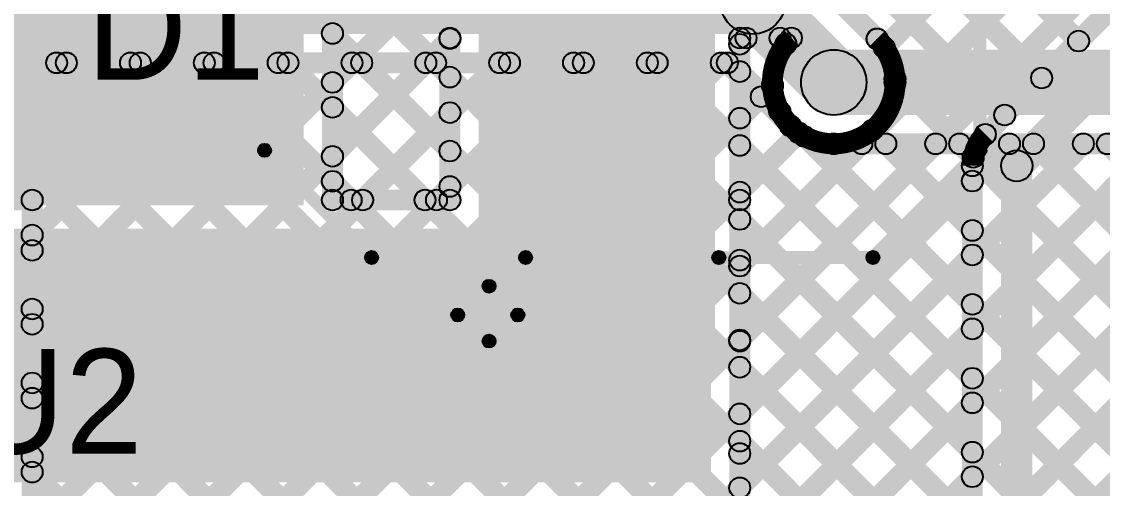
# Model space of a CAD drawing. Header units: millimetres. Extents: x -0.28 to 3.03, y -0.05 to 3.12.
# Drawn here: x 1.492 to 1.9059, y 0.6017 to 0.7802 of the extents above; entities that cross this region are included whole.
import ezdxf

# ---------------------------------------------------------------- set-up
doc = ezdxf.new("R2010")
doc.units = ezdxf.units.MM
doc.header["$MEASUREMENT"] = 0
for name, color, linetype in [('BottomLayer', 5, 'Continuous'), ('TopLayer', 1, 'Continuous'), ('TopOverlay', 2, 'Continuous'), ('TopPaste', 8, 'Continuous'), ('TopSolder', 216, 'Continuous'), ('ViaHoleLayer', 16, 'Continuous')]:
    doc.layers.add(name, color=color, linetype=linetype)

# ---------------------------------------------------------------- blocks, each defined once
blk = doc.blocks.new('UWX1H100MCL1GB_107')
at = {"layer": 'TopLayer'}
for points in [[(-0.1752, 0.0315), (-0.0374, 0.0315), (-0.0374, -0.0315), (-0.1752, -0.0315)], [(0.0374, 0.0315), (0.1752, 0.0315), (0.1752, -0.0315), (0.0374, -0.0315)]]:
    blk.add_hatch(color=1, dxfattribs=at).paths.add_polyline_path(points)
at = {"layer": 'TopOverlay'}
for points in [[(-0.09777, 0.13877), (-0.09423, 0.13523), (-0.13523, 0.09423), (-0.13877, 0.09777)], [(-0.096, 0.1345), (-0.096, 0.1395), (0.14, 0.1395), (0.14, 0.1345)], [(0.1375, 0.137), (0.1425, 0.137), (0.1425, 0.037), (0.1375, 0.037)], [(-0.1395, 0.096), (-0.1345, 0.096), (-0.1345, 0.037), (-0.1395, 0.037)], [(-0.1615, 0.063), (-0.1565, 0.063), (-0.1565, 0.04), (-0.1615, 0.04)], [(-0.169, 0.0485), (-0.169, 0.0535), (-0.148, 0.0535), (-0.148, 0.0485)], [(-0.1395, -0.037), (-0.1345, -0.037), (-0.1345, -0.096), (-0.1395, -0.096)], [(0.1375, -0.037), (0.1425, -0.037), (0.1425, -0.137), (0.1375, -0.137)], [(-0.13877, -0.09777), (-0.13523, -0.09423), (-0.09423, -0.13523), (-0.09777, -0.13877)], [(-0.096, -0.1395), (-0.096, -0.1345), (0.14, -0.1345), (0.14, -0.1395)]]:
    blk.add_hatch(color=2, dxfattribs=at).paths.add_polyline_path(points)
h = blk.add_hatch(color=2, dxfattribs=at)
edge = h.paths.add_edge_path()
edge.add_arc((-0.096, 0.137), 0.0025, 0, 360)
h = blk.add_hatch(color=2, dxfattribs=at)
edge = h.paths.add_edge_path()
edge.add_arc((-0.096, 0.137), 0.0025, 0, 360)
h = blk.add_hatch(color=2, dxfattribs=at)
edge = h.paths.add_edge_path()
edge.add_arc((0.14, 0.137), 0.0025, 0, 360)
h = blk.add_hatch(color=2, dxfattribs=at)
edge = h.paths.add_edge_path()
edge.add_arc((0.14, 0.137), 0.0025, 0, 360)
h = blk.add_hatch(color=2, dxfattribs=at)
edge = h.paths.add_edge_path()
edge.add_arc((-0.137, 0.096), 0.0025, 0, 360)
h = blk.add_hatch(color=2, dxfattribs=at)
edge = h.paths.add_edge_path()
edge.add_arc((-0.137, 0.096), 0.0025, 0, 360)
h = blk.add_hatch(color=2, dxfattribs=at)
edge = h.paths.add_edge_path()
edge.add_arc((-0.159, 0.063), 0.0025, 0, 360)
h = blk.add_hatch(color=2, dxfattribs=at)
edge = h.paths.add_edge_path()
edge.add_arc((-0.169, 0.051), 0.0025, 0, 360)
h = blk.add_hatch(color=2, dxfattribs=at)
edge = h.paths.add_edge_path()
edge.add_arc((-0.148, 0.051), 0.0025, 0, 360)
h = blk.add_hatch(color=2, dxfattribs=at)
edge = h.paths.add_edge_path()
edge.add_arc((-0.159, 0.04), 0.0025, 0, 360)
h = blk.add_hatch(color=2, dxfattribs=at)
edge = h.paths.add_edge_path()
edge.add_arc((-0.137, 0.037), 0.0025, 0, 360)
h = blk.add_hatch(color=2, dxfattribs=at)
edge = h.paths.add_edge_path()
edge.add_arc((0.14, 0.037), 0.0025, 0, 360)
h = blk.add_hatch(color=2, dxfattribs=at)
edge = h.paths.add_edge_path()
edge.add_arc((-0.137, -0.037), 0.0025, 0, 360)
h = blk.add_hatch(color=2, dxfattribs=at)
edge = h.paths.add_edge_path()
edge.add_arc((0.14, -0.037), 0.0025, 0, 360)
h = blk.add_hatch(color=2, dxfattribs=at)
edge = h.paths.add_edge_path()
edge.add_arc((-0.137, -0.096), 0.0025, 0, 360)
h = blk.add_hatch(color=2, dxfattribs=at)
edge = h.paths.add_edge_path()
edge.add_arc((-0.137, -0.096), 0.0025, 0, 360)
h = blk.add_hatch(color=2, dxfattribs=at)
edge = h.paths.add_edge_path()
edge.add_arc((-0.096, -0.137), 0.0025, 0, 360)
h = blk.add_hatch(color=2, dxfattribs=at)
edge = h.paths.add_edge_path()
edge.add_arc((-0.096, -0.137), 0.0025, 0, 360)
h = blk.add_hatch(color=2, dxfattribs=at)
edge = h.paths.add_edge_path()
edge.add_arc((0.14, -0.137), 0.0025, 0, 360)
h = blk.add_hatch(color=2, dxfattribs=at)
edge = h.paths.add_edge_path()
edge.add_arc((0.14, -0.137), 0.0025, 0, 360)
at = {"layer": 'TopPaste'}
for points in [[(-0.1752, 0.0315), (-0.0374, 0.0315), (-0.0374, -0.0315), (-0.1752, -0.0315)], [(0.0374, 0.0315), (0.1752, 0.0315), (0.1752, -0.0315), (0.0374, -0.0315)]]:
    blk.add_hatch(color=8, dxfattribs=at).paths.add_polyline_path(points)
at = {"layer": 'TopSolder'}
for points in [[(-0.1792, 0.0355), (-0.0334, 0.0355), (-0.0334, -0.0355), (-0.1792, -0.0355)], [(0.0334, 0.0355), (0.1792, 0.0355), (0.1792, -0.0355), (0.0334, -0.0355)]]:
    blk.add_hatch(color=216, dxfattribs=at).paths.add_polyline_path(points)
at = {"layer": 'TopOverlay'}
for centre in [(-0.096, 0.137), (-0.096, 0.137), (0.14, 0.137), (0.14, 0.137), (-0.137, 0.096), (-0.137, 0.096), (-0.159, 0.063), (-0.169, 0.051), (-0.148, 0.051), (-0.159, 0.04), (-0.137, 0.037), (0.14, 0.037), (-0.137, -0.037), (0.14, -0.037), (-0.137, -0.096), (-0.137, -0.096), (-0.096, -0.137), (-0.096, -0.137), (0.14, -0.137), (0.14, -0.137)]:
    blk.add_circle(centre, 0.0025, dxfattribs=at)

msp = doc.modelspace()

# ---------------------------------------------------------------- hatches: boundary and pattern name
at = {"layer": 'BottomLayer'}
for points in [[(1.16229, 0.04808), (1.15663, 0.05373), (1.97117, 0.86828), (1.97683, 0.86262)], [(1.86391, 0.7343), (1.85826, 0.73996), (1.97117, 0.85287), (1.97683, 0.84721)], [(1.76118, 0.84617), (1.76683, 0.85183), (1.87131, 0.74735), (1.86565, 0.7417)], [(1.78946, 0.84617), (1.79512, 0.85183), (1.88545, 0.76149), (1.8798, 0.75584)], [(1.81775, 0.84617), (1.8234, 0.85183), (1.8996, 0.77564), (1.89394, 0.76998)], [(1.82517, 0.76752), (1.81951, 0.77318), (1.89816, 0.85183), (1.90381, 0.84617)], [(1.134, 0.04808), (1.12835, 0.05373), (1.92202, 0.84741), (1.92768, 0.84175)], [(1.87733, 0.72084), (1.86884, 0.72933), (1.98676, 0.84724), (1.99524, 0.83876)], [(1.78581, 0.80177), (1.79146, 0.80743), (1.8224, 0.77649), (1.81674, 0.77083)], [(1.135, 0.7755), (1.135, 0.8005), (1.772, 0.8005), (1.772, 0.7755)], [(1.76316, 0.77916), (1.78084, 0.79684), (1.81184, 0.76584), (1.79416, 0.74816)], [(1.264, 0.7605), (1.264, 0.7685), (1.76227, 0.7685), (1.76227, 0.7605)], [(1.4497, 0.76167), (1.45535, 0.76733), (2.16895, 0.05373), (2.16329, 0.04808)], [(1.45569, 0.70917), (1.45003, 0.71483), (1.50253, 0.76733), (1.50819, 0.76167)], [(1.47798, 0.76167), (1.48364, 0.76733), (2.19723, 0.05373), (2.19158, 0.04808)], [(1.48397, 0.70917), (1.47831, 0.71483), (1.53081, 0.76733), (1.53647, 0.76167)], [(1.49883, 0.63918), (1.49317, 0.64483), (1.61567, 0.76733), (1.62132, 0.76167)], [(1.49883, 0.61089), (1.49317, 0.61655), (1.64395, 0.76733), (1.64961, 0.76167)], [(1.49883, 0.66746), (1.49317, 0.67312), (1.58738, 0.76733), (1.59304, 0.76167)], [(1.49883, 0.52604), (1.49317, 0.5317), (1.7288, 0.76733), (1.73446, 0.76167)], [(1.49883, 0.49776), (1.49317, 0.50341), (1.75709, 0.76733), (1.76274, 0.76167)], [(1.49883, 0.58261), (1.49317, 0.58827), (1.67223, 0.76733), (1.67789, 0.76167)], [(1.49883, 0.69575), (1.49317, 0.7014), (1.5591, 0.76733), (1.56475, 0.76167)], [(1.49883, 0.55432), (1.49317, 0.55998), (1.70052, 0.76733), (1.70618, 0.76167)], [(1.50627, 0.76167), (1.51192, 0.76733), (2.22552, 0.05373), (2.21986, 0.04808)], [(1.53455, 0.76167), (1.54021, 0.76733), (2.2538, 0.05373), (2.24815, 0.04808)], [(1.56283, 0.76167), (1.56849, 0.76733), (1.8825, 0.45332), (1.87684, 0.44766)], [(1.59112, 0.76167), (1.59678, 0.76733), (1.87963, 0.48447), (1.87397, 0.47882)], [(1.6194, 0.76167), (1.62506, 0.76733), (1.85892, 0.53347), (1.85326, 0.52782)], [(1.64769, 0.76167), (1.65334, 0.76733), (1.85892, 0.56176), (1.85326, 0.5561)], [(1.67597, 0.76167), (1.68163, 0.76733), (1.85892, 0.59004), (1.85326, 0.58439)], [(1.70426, 0.76167), (1.70991, 0.76733), (1.85892, 0.61833), (1.85326, 0.61267)], [(1.73254, 0.76167), (1.7382, 0.76733), (1.85892, 0.64661), (1.85326, 0.64095)], [(1.75944, 0.76167), (1.76509, 0.76733), (1.78919, 0.74323), (1.78354, 0.73757)], [(1.82364, 0.75543), (1.82929, 0.76108), (1.85923, 0.73115), (1.85357, 0.7255)], [(1.49883, 0.46947), (1.49317, 0.47513), (1.7724, 0.75436), (1.77806, 0.7487)], [(1.81491, 0.73587), (1.82057, 0.74153), (1.85892, 0.70318), (1.85326, 0.69752)], [(1.10572, 0.04808), (1.10006, 0.05373), (1.78682, 0.74049), (1.79248, 0.73483)], [(1.789, 0.7335), (1.79466, 0.73915), (1.85892, 0.6749), (1.85326, 0.66924)], [(1.86009, 0.51419), (1.85209, 0.51419), (1.85209, 0.72509), (1.86009, 0.72509)], [(1.87909, 0.51419), (1.86709, 0.51419), (1.86709, 0.72509), (1.87909, 0.72509)], [(1.19057, 0.04808), (1.18491, 0.05373), (1.85326, 0.72208), (1.85892, 0.71642)], [(1.38, 0.708), (1.38, 0.716), (1.496, 0.716), (1.496, 0.708)], [(1.5, 0.566), (1.492, 0.566), (1.492, 0.712), (1.5, 0.712)], [(1.49317, 0.68991), (1.49883, 0.69557), (2.14067, 0.05373), (2.13501, 0.04808)], [(1.21885, 0.04808), (1.2132, 0.05373), (1.85326, 0.69379), (1.85892, 0.68814)], [(1.49317, 0.66163), (1.49883, 0.66729), (2.11238, 0.05373), (2.10672, 0.04808)], [(1.24714, 0.04808), (1.24148, 0.05373), (1.85326, 0.66551), (1.85892, 0.65985)], [(1.49317, 0.63334), (1.49883, 0.639), (2.0841, 0.05373), (2.07844, 0.04808)], [(1.27542, 0.04808), (1.26977, 0.05373), (1.85326, 0.63722), (1.85892, 0.63157)], [(1.30371, 0.04808), (1.29805, 0.05373), (1.85326, 0.60894), (1.85892, 0.60328)], [(1.49317, 0.60506), (1.49883, 0.61072), (2.05581, 0.05373), (2.05016, 0.04808)]]:
    msp.add_hatch(color=5, dxfattribs=at).paths.add_polyline_path(points)
h = msp.add_hatch(color=5, dxfattribs=at)
edge = h.paths.add_edge_path()
edge.add_arc((1.772, 0.788), 0.0125, 0, 360)
h = msp.add_hatch(color=5, dxfattribs=at)
edge = h.paths.add_edge_path()
edge.add_arc((1.772, 0.788), 0.0125, 0, 360)
h = msp.add_hatch(color=5, dxfattribs=at)
edge = h.paths.add_edge_path()
edge.add_arc((1.81957, 0.77366), 0.004, 0, 360)
h = msp.add_hatch(color=5, dxfattribs=at)
edge = h.paths.add_edge_path()
edge.add_arc((1.81957, 0.77366), 0.004, 0, 360)
h = msp.add_hatch(color=5, dxfattribs=at)
edge = h.paths.add_edge_path()
edge.add_arc((1.81962, 0.77362), 0.004, 0, 360)
h = msp.add_hatch(color=5, dxfattribs=at)
edge = h.paths.add_edge_path()
edge.add_arc((1.82234, 0.77035), 0.004, 0, 360)
h = msp.add_hatch(color=5, dxfattribs=at)
edge = h.paths.add_edge_path()
edge.add_arc((1.89677, 0.77281), 0.004, 0, 360)
h = msp.add_hatch(color=5, dxfattribs=at)
edge = h.paths.add_edge_path()
edge.add_arc((1.50536, 0.7645), 0.004, 0, 360)
h = msp.add_hatch(color=5, dxfattribs=at)
edge = h.paths.add_edge_path()
edge.add_arc((1.50909, 0.7645), 0.004, 0, 360)
h = msp.add_hatch(color=5, dxfattribs=at)
edge = h.paths.add_edge_path()
edge.add_arc((1.53364, 0.7645), 0.004, 0, 360)
h = msp.add_hatch(color=5, dxfattribs=at)
edge = h.paths.add_edge_path()
edge.add_arc((1.53738, 0.7645), 0.004, 0, 360)
h = msp.add_hatch(color=5, dxfattribs=at)
edge = h.paths.add_edge_path()
edge.add_arc((1.56193, 0.7645), 0.004, 0, 360)
h = msp.add_hatch(color=5, dxfattribs=at)
edge = h.paths.add_edge_path()
edge.add_arc((1.56566, 0.7645), 0.004, 0, 360)
h = msp.add_hatch(color=5, dxfattribs=at)
edge = h.paths.add_edge_path()
edge.add_arc((1.59021, 0.7645), 0.004, 0, 360)
h = msp.add_hatch(color=5, dxfattribs=at)
edge = h.paths.add_edge_path()
edge.add_arc((1.59395, 0.7645), 0.004, 0, 360)
h = msp.add_hatch(color=5, dxfattribs=at)
edge = h.paths.add_edge_path()
edge.add_arc((1.61849, 0.7645), 0.004, 0, 360)
h = msp.add_hatch(color=5, dxfattribs=at)
edge = h.paths.add_edge_path()
edge.add_arc((1.62223, 0.7645), 0.004, 0, 360)
h = msp.add_hatch(color=5, dxfattribs=at)
edge = h.paths.add_edge_path()
edge.add_arc((1.64678, 0.7645), 0.004, 0, 360)
h = msp.add_hatch(color=5, dxfattribs=at)
edge = h.paths.add_edge_path()
edge.add_arc((1.65052, 0.7645), 0.004, 0, 360)
h = msp.add_hatch(color=5, dxfattribs=at)
edge = h.paths.add_edge_path()
edge.add_arc((1.67506, 0.7645), 0.004, 0, 360)
h = msp.add_hatch(color=5, dxfattribs=at)
edge = h.paths.add_edge_path()
edge.add_arc((1.6788, 0.7645), 0.004, 0, 360)
h = msp.add_hatch(color=5, dxfattribs=at)
edge = h.paths.add_edge_path()
edge.add_arc((1.70335, 0.7645), 0.004, 0, 360)
h = msp.add_hatch(color=5, dxfattribs=at)
edge = h.paths.add_edge_path()
edge.add_arc((1.70708, 0.7645), 0.004, 0, 360)
h = msp.add_hatch(color=5, dxfattribs=at)
edge = h.paths.add_edge_path()
edge.add_arc((1.73163, 0.7645), 0.004, 0, 360)
h = msp.add_hatch(color=5, dxfattribs=at)
edge = h.paths.add_edge_path()
edge.add_arc((1.73537, 0.7645), 0.004, 0, 360)
h = msp.add_hatch(color=5, dxfattribs=at)
edge = h.paths.add_edge_path()
edge.add_arc((1.75992, 0.7645), 0.004, 0, 360)
h = msp.add_hatch(color=5, dxfattribs=at)
edge = h.paths.add_edge_path()
edge.add_arc((1.76227, 0.7645), 0.004, 0, 360)
h = msp.add_hatch(color=5, dxfattribs=at)
edge = h.paths.add_edge_path()
edge.add_arc((1.76227, 0.7645), 0.004, 0, 360)
h = msp.add_hatch(color=5, dxfattribs=at)
edge = h.paths.add_edge_path()
edge.add_arc((1.803, 0.757), 0.0125, 0, 360)
h = msp.add_hatch(color=5, dxfattribs=at)
edge = h.paths.add_edge_path()
edge.add_arc((1.803, 0.757), 0.0125, 0, 360)
h = msp.add_hatch(color=5, dxfattribs=at)
edge = h.paths.add_edge_path()
edge.add_arc((1.803, 0.757), 0.0125, 0, 360)
h = msp.add_hatch(color=5, dxfattribs=at)
edge = h.paths.add_edge_path()
edge.add_arc((1.803, 0.757), 0.01181, 0, 360)
h = msp.add_hatch(color=5, dxfattribs=at)
edge = h.paths.add_edge_path()
edge.add_arc((1.82647, 0.75826), 0.004, 0, 360)
h = msp.add_hatch(color=5, dxfattribs=at)
edge = h.paths.add_edge_path()
edge.add_arc((1.88262, 0.75867), 0.004, 0, 360)
h = msp.add_hatch(color=5, dxfattribs=at)
edge = h.paths.add_edge_path()
edge.add_arc((1.8265, 0.757), 0.004, 0, 360)
h = msp.add_hatch(color=5, dxfattribs=at)
edge = h.paths.add_edge_path()
edge.add_arc((1.8265, 0.757), 0.004, 0, 360)
h = msp.add_hatch(color=5, dxfattribs=at)
edge = h.paths.add_edge_path()
edge.add_arc((1.8265, 0.757), 0.004, 0, 360)
h = msp.add_hatch(color=5, dxfattribs=at)
edge = h.paths.add_edge_path()
edge.add_arc((1.8265, 0.757), 0.004, 0, 360)
h = msp.add_hatch(color=5, dxfattribs=at)
edge = h.paths.add_edge_path()
edge.add_arc((1.77523, 0.75153), 0.004, 0, 360)
h = msp.add_hatch(color=5, dxfattribs=at)
edge = h.paths.add_edge_path()
edge.add_arc((1.86848, 0.74452), 0.004, 0, 360)
h = msp.add_hatch(color=5, dxfattribs=at)
edge = h.paths.add_edge_path()
edge.add_arc((1.78637, 0.7404), 0.004, 0, 360)
h = msp.add_hatch(color=5, dxfattribs=at)
edge = h.paths.add_edge_path()
edge.add_arc((1.78637, 0.7404), 0.004, 0, 360)
h = msp.add_hatch(color=5, dxfattribs=at)
edge = h.paths.add_edge_path()
edge.add_arc((1.78638, 0.74038), 0.004, 0, 360)
h = msp.add_hatch(color=5, dxfattribs=at)
edge = h.paths.add_edge_path()
edge.add_arc((1.78965, 0.73766), 0.004, 0, 360)
h = msp.add_hatch(color=5, dxfattribs=at)
edge = h.paths.add_edge_path()
edge.add_arc((1.81774, 0.7387), 0.004, 0, 360)
h = msp.add_hatch(color=5, dxfattribs=at)
edge = h.paths.add_edge_path()
edge.add_arc((1.86107, 0.73711), 0.004, 0, 360)
h = msp.add_hatch(color=5, dxfattribs=at)
edge = h.paths.add_edge_path()
edge.add_arc((1.86109, 0.73713), 0.004, 0, 360)
h = msp.add_hatch(color=5, dxfattribs=at)
edge = h.paths.add_edge_path()
edge.add_arc((1.86109, 0.73713), 0.004, 0, 360)
h = msp.add_hatch(color=5, dxfattribs=at)
edge = h.paths.add_edge_path()
edge.add_arc((1.79183, 0.73633), 0.004, 0, 360)
h = msp.add_hatch(color=5, dxfattribs=at)
edge = h.paths.add_edge_path()
edge.add_arc((1.803, 0.7335), 0.004, 0, 360)
h = msp.add_hatch(color=5, dxfattribs=at)
edge = h.paths.add_edge_path()
edge.add_arc((1.803, 0.7335), 0.004, 0, 360)
h = msp.add_hatch(color=5, dxfattribs=at)
edge = h.paths.add_edge_path()
edge.add_arc((1.803, 0.7335), 0.004, 0, 360)
h = msp.add_hatch(color=5, dxfattribs=at)
edge = h.paths.add_edge_path()
edge.add_arc((1.803, 0.7335), 0.004, 0, 360)
h = msp.add_hatch(color=5, dxfattribs=at)
edge = h.paths.add_edge_path()
edge.add_arc((1.85609, 0.72509), 0.004, 0, 360)
h = msp.add_hatch(color=5, dxfattribs=at)
edge = h.paths.add_edge_path()
edge.add_arc((1.85609, 0.72509), 0.004, 0, 360)
h = msp.add_hatch(color=5, dxfattribs=at)
edge = h.paths.add_edge_path()
edge.add_arc((1.85609, 0.72509), 0.004, 0, 360)
h = msp.add_hatch(color=5, dxfattribs=at)
edge = h.paths.add_edge_path()
edge.add_arc((1.8564, 0.72832), 0.004, 0, 360)
h = msp.add_hatch(color=5, dxfattribs=at)
edge = h.paths.add_edge_path()
edge.add_arc((1.87309, 0.72509), 0.006, 0, 360)
h = msp.add_hatch(color=5, dxfattribs=at)
edge = h.paths.add_edge_path()
edge.add_arc((1.87309, 0.72509), 0.006, 0, 360)
h = msp.add_hatch(color=5, dxfattribs=at)
edge = h.paths.add_edge_path()
edge.add_arc((1.85609, 0.71925), 0.004, 0, 360)
h = msp.add_hatch(color=5, dxfattribs=at)
edge = h.paths.add_edge_path()
edge.add_arc((1.496, 0.712), 0.004, 0, 360)
h = msp.add_hatch(color=5, dxfattribs=at)
edge = h.paths.add_edge_path()
edge.add_arc((1.496, 0.712), 0.004, 0, 360)
h = msp.add_hatch(color=5, dxfattribs=at)
edge = h.paths.add_edge_path()
edge.add_arc((1.85609, 0.70035), 0.004, 0, 360)
h = msp.add_hatch(color=5, dxfattribs=at)
edge = h.paths.add_edge_path()
edge.add_arc((1.496, 0.69857), 0.004, 0, 360)
h = msp.add_hatch(color=5, dxfattribs=at)
edge = h.paths.add_edge_path()
edge.add_arc((1.496, 0.69274), 0.004, 0, 360)
h = msp.add_hatch(color=5, dxfattribs=at)
edge = h.paths.add_edge_path()
edge.add_arc((1.85609, 0.69097), 0.004, 0, 360)
h = msp.add_hatch(color=5, dxfattribs=at)
edge = h.paths.add_edge_path()
edge.add_arc((1.85609, 0.67207), 0.004, 0, 360)
h = msp.add_hatch(color=5, dxfattribs=at)
edge = h.paths.add_edge_path()
edge.add_arc((1.496, 0.67029), 0.004, 0, 360)
h = msp.add_hatch(color=5, dxfattribs=at)
edge = h.paths.add_edge_path()
edge.add_arc((1.496, 0.66446), 0.004, 0, 360)
h = msp.add_hatch(color=5, dxfattribs=at)
edge = h.paths.add_edge_path()
edge.add_arc((1.85609, 0.66268), 0.004, 0, 360)
h = msp.add_hatch(color=5, dxfattribs=at)
edge = h.paths.add_edge_path()
edge.add_arc((1.496, 0.64201), 0.004, 0, 360)
h = msp.add_hatch(color=5, dxfattribs=at)
edge = h.paths.add_edge_path()
edge.add_arc((1.85609, 0.64378), 0.004, 0, 360)
h = msp.add_hatch(color=5, dxfattribs=at)
edge = h.paths.add_edge_path()
edge.add_arc((1.496, 0.63617), 0.004, 0, 360)
h = msp.add_hatch(color=5, dxfattribs=at)
edge = h.paths.add_edge_path()
edge.add_arc((1.85609, 0.6344), 0.004, 0, 360)
h = msp.add_hatch(color=5, dxfattribs=at)
edge = h.paths.add_edge_path()
edge.add_arc((1.496, 0.61372), 0.004, 0, 360)
h = msp.add_hatch(color=5, dxfattribs=at)
edge = h.paths.add_edge_path()
edge.add_arc((1.85609, 0.6155), 0.004, 0, 360)
h = msp.add_hatch(color=5, dxfattribs=at)
edge = h.paths.add_edge_path()
edge.add_arc((1.496, 0.60789), 0.004, 0, 360)
h = msp.add_hatch(color=5, dxfattribs=at)
edge = h.paths.add_edge_path()
edge.add_arc((1.85609, 0.60611), 0.004, 0, 360)
at = {"layer": 'TopLayer'}
for points in [[(1.426, 0.71), (1.54, 0.71), (1.54, 1.134), (1.426, 1.134)], [(1.615, 0.712), (1.607, 0.712), (1.607, 0.966), (1.615, 0.966)], [(1.504, 0.71), (1.6, 0.71), (1.6, 0.955), (1.504, 0.955)], [(1.66, 0.774), (1.652, 0.774), (1.652, 0.814), (1.66, 0.814)], [(1.66, 0.774), (1.652, 0.774), (1.652, 0.814), (1.66, 0.814)], [(1.60817, 0.80119), (1.61383, 0.80684), (1.65883, 0.76184), (1.65317, 0.75619)], [(1.61383, 0.75418), (1.60817, 0.75983), (1.65317, 0.80483), (1.65883, 0.79918)], [(1.667, 0.7), (1.756, 0.7), (1.756, 0.803), (1.667, 0.803)], [(1.60817, 0.7729), (1.61383, 0.77856), (1.65883, 0.73356), (1.65317, 0.7279)], [(1.35967, 0.04747), (1.35401, 0.05313), (2.07771, 0.77683), (2.08337, 0.77117)], [(1.61383, 0.72589), (1.60817, 0.73155), (1.65317, 0.77655), (1.65883, 0.77089)], [(1.76983, 0.76876), (1.76417, 0.77441), (1.76659, 0.77683), (1.77224, 0.77117)], [(1.767, 0.77), (1.767, 0.778), (1.78678, 0.778), (1.78678, 0.77)], [(1.77961, 0.77117), (1.78527, 0.77683), (1.78753, 0.77457), (1.78187, 0.76891)], [(1.66, 0.712), (1.652, 0.712), (1.652, 0.774), (1.66, 0.774)], [(1.771, 0.712), (1.763, 0.712), (1.763, 0.774), (1.771, 0.774)], [(1.803, 0.7445), (1.803, 0.7695), (2.004, 0.7695), (2.004, 0.7445)], [(1.76417, 0.75832), (1.76983, 0.76398), (1.78515, 0.74866), (1.7795, 0.743)], [(1.76983, 0.74047), (1.76417, 0.74613), (1.7767, 0.75866), (1.78236, 0.753)], [(1.60817, 0.74462), (1.61383, 0.75028), (1.64928, 0.71483), (1.64362, 0.70917)], [(1.62539, 0.70917), (1.61973, 0.71483), (1.65317, 0.74827), (1.65883, 0.74261)], [(1.33139, 0.04747), (1.32573, 0.05313), (2.01116, 0.73856), (2.01681, 0.7329)], [(1.76983, 0.71219), (1.76417, 0.71784), (1.78682, 0.74049), (1.79248, 0.73483)], [(1.789, 0.7335), (1.79466, 0.73915), (1.97674, 0.55707), (1.97108, 0.55141)], [(1.803, 0.7295), (1.803, 0.7375), (2.004, 0.7375), (2.004, 0.7295)], [(1.24653, 0.04747), (1.24088, 0.05313), (1.92408, 0.73633), (1.92973, 0.73067)], [(1.27482, 0.04747), (1.26916, 0.05313), (1.95236, 0.73633), (1.95802, 0.73067)], [(1.3031, 0.04747), (1.29745, 0.05313), (1.98065, 0.73633), (1.9863, 0.73067)], [(1.76983, 0.65562), (1.76417, 0.66128), (1.83922, 0.73633), (1.84488, 0.73067)], [(1.76983, 0.6839), (1.76417, 0.68956), (1.81094, 0.73633), (1.8166, 0.73067)], [(1.76983, 0.59905), (1.76417, 0.60471), (1.89579, 0.73633), (1.90145, 0.73067)], [(1.76983, 0.62733), (1.76417, 0.63299), (1.86751, 0.73633), (1.87317, 0.73067)], [(1.76417, 0.73004), (1.76983, 0.7357), (1.91251, 0.59302), (1.90685, 0.58736)], [(1.82011, 0.73067), (1.82577, 0.73633), (1.98505, 0.57704), (1.9794, 0.57138)], [(1.84839, 0.73067), (1.85405, 0.73633), (2.00069, 0.58969), (1.99503, 0.58403)], [(1.87668, 0.73067), (1.88233, 0.73633), (2.02542, 0.59324), (2.01976, 0.58759)], [(1.90496, 0.73067), (1.91062, 0.73633), (2.59382, 0.05313), (2.58816, 0.04747)], [(1.60817, 0.71633), (1.61383, 0.72199), (1.62099, 0.71483), (1.61533, 0.70917)], [(1.65368, 0.70917), (1.64802, 0.71483), (1.65317, 0.71998), (1.65883, 0.71432)], [(1.611, 0.708), (1.611, 0.716), (1.656, 0.716), (1.656, 0.708)], [(1.771, 0.689), (1.763, 0.689), (1.763, 0.712), (1.771, 0.712)], [(1.771, 0.689), (1.763, 0.689), (1.763, 0.712), (1.771, 0.712)], [(1.76417, 0.70176), (1.76983, 0.70741), (1.89328, 0.58397), (1.88762, 0.57831)], [(1.426, 0.626), (1.756, 0.626), (1.756, 0.701), (1.426, 0.701)], [(1.771, 0.658), (1.763, 0.658), (1.763, 0.689), (1.771, 0.689)], [(1.76417, 0.67347), (1.76983, 0.67913), (1.88123, 0.56772), (1.87558, 0.56207)], [(1.771, 0.615), (1.763, 0.615), (1.763, 0.658), (1.771, 0.658)], [(1.771, 0.615), (1.763, 0.615), (1.763, 0.658), (1.771, 0.658)], [(1.76417, 0.64519), (1.76983, 0.65084), (1.87901, 0.54166), (1.87336, 0.536)], [(1.39294, 0.604), (1.756, 0.604), (1.756, 0.647), (1.39294, 0.647)], [(1.76417, 0.6169), (1.76983, 0.62256), (1.89009, 0.5023), (1.88443, 0.49664)], [(1.771, 0.593), (1.763, 0.593), (1.763, 0.615), (1.771, 0.615)]]:
    msp.add_hatch(color=1, dxfattribs=at).paths.add_polyline_path(points)
h = msp.add_hatch(color=1, dxfattribs=at)
edge = h.paths.add_edge_path()
edge.add_arc((1.611, 0.77573), 0.004, 0, 360)
h = msp.add_hatch(color=1, dxfattribs=at)
edge = h.paths.add_edge_path()
edge.add_arc((1.656, 0.774), 0.004, 0, 360)
h = msp.add_hatch(color=1, dxfattribs=at)
edge = h.paths.add_edge_path()
edge.add_arc((1.656, 0.774), 0.004, 0, 360)
h = msp.add_hatch(color=1, dxfattribs=at)
edge = h.paths.add_edge_path()
edge.add_arc((1.656, 0.774), 0.004, 0, 360)
h = msp.add_hatch(color=1, dxfattribs=at)
edge = h.paths.add_edge_path()
edge.add_arc((1.656, 0.77372), 0.004, 0, 360)
h = msp.add_hatch(color=1, dxfattribs=at)
edge = h.paths.add_edge_path()
edge.add_arc((1.767, 0.774), 0.004, 0, 360)
h = msp.add_hatch(color=1, dxfattribs=at)
edge = h.paths.add_edge_path()
edge.add_arc((1.767, 0.774), 0.004, 0, 360)
h = msp.add_hatch(color=1, dxfattribs=at)
edge = h.paths.add_edge_path()
edge.add_arc((1.767, 0.77158), 0.004, 0, 360)
h = msp.add_hatch(color=1, dxfattribs=at)
edge = h.paths.add_edge_path()
edge.add_arc((1.76942, 0.774), 0.004, 0, 360)
h = msp.add_hatch(color=1, dxfattribs=at)
edge = h.paths.add_edge_path()
edge.add_arc((1.78244, 0.774), 0.004, 0, 360)
h = msp.add_hatch(color=1, dxfattribs=at)
edge = h.paths.add_edge_path()
edge.add_arc((1.7847, 0.77174), 0.004, 0, 360)
h = msp.add_hatch(color=1, dxfattribs=at)
edge = h.paths.add_edge_path()
edge.add_arc((1.78678, 0.774), 0.004, 0, 360)
h = msp.add_hatch(color=1, dxfattribs=at)
edge = h.paths.add_edge_path()
edge.add_arc((1.78678, 0.774), 0.004, 0, 360)
h = msp.add_hatch(color=1, dxfattribs=at)
edge = h.paths.add_edge_path()
edge.add_arc((1.803, 0.757), 0.0125, 0, 360)
h = msp.add_hatch(color=1, dxfattribs=at)
edge = h.paths.add_edge_path()
edge.add_arc((1.803, 0.757), 0.01181, 0, 360)
h = msp.add_hatch(color=1, dxfattribs=at)
edge = h.paths.add_edge_path()
edge.add_arc((1.656, 0.75902), 0.004, 0, 360)
h = msp.add_hatch(color=1, dxfattribs=at)
edge = h.paths.add_edge_path()
edge.add_arc((1.767, 0.76115), 0.004, 0, 360)
h = msp.add_hatch(color=1, dxfattribs=at)
edge = h.paths.add_edge_path()
edge.add_arc((1.611, 0.75701), 0.004, 0, 360)
h = msp.add_hatch(color=1, dxfattribs=at)
edge = h.paths.add_edge_path()
edge.add_arc((1.77953, 0.75583), 0.004, 0, 360)
h = msp.add_hatch(color=1, dxfattribs=at)
edge = h.paths.add_edge_path()
edge.add_arc((1.611, 0.74745), 0.004, 0, 360)
h = msp.add_hatch(color=1, dxfattribs=at)
edge = h.paths.add_edge_path()
edge.add_arc((1.656, 0.74544), 0.004, 0, 360)
h = msp.add_hatch(color=1, dxfattribs=at)
edge = h.paths.add_edge_path()
edge.add_arc((1.78233, 0.74583), 0.004, 0, 360)
h = msp.add_hatch(color=1, dxfattribs=at)
edge = h.paths.add_edge_path()
edge.add_arc((1.767, 0.7433), 0.004, 0, 360)
h = msp.add_hatch(color=1, dxfattribs=at)
edge = h.paths.add_edge_path()
edge.add_arc((1.78965, 0.73766), 0.004, 0, 360)
h = msp.add_hatch(color=1, dxfattribs=at)
edge = h.paths.add_edge_path()
edge.add_arc((1.767, 0.73287), 0.004, 0, 360)
h = msp.add_hatch(color=1, dxfattribs=at)
edge = h.paths.add_edge_path()
edge.add_arc((1.79183, 0.73633), 0.004, 0, 360)
h = msp.add_hatch(color=1, dxfattribs=at)
edge = h.paths.add_edge_path()
edge.add_arc((1.803, 0.7335), 0.004, 0, 360)
h = msp.add_hatch(color=1, dxfattribs=at)
edge = h.paths.add_edge_path()
edge.add_arc((1.803, 0.7335), 0.004, 0, 360)
h = msp.add_hatch(color=1, dxfattribs=at)
edge = h.paths.add_edge_path()
edge.add_arc((1.81377, 0.7335), 0.004, 0, 360)
h = msp.add_hatch(color=1, dxfattribs=at)
edge = h.paths.add_edge_path()
edge.add_arc((1.82294, 0.7335), 0.004, 0, 360)
h = msp.add_hatch(color=1, dxfattribs=at)
edge = h.paths.add_edge_path()
edge.add_arc((1.84205, 0.7335), 0.004, 0, 360)
h = msp.add_hatch(color=1, dxfattribs=at)
edge = h.paths.add_edge_path()
edge.add_arc((1.85122, 0.7335), 0.004, 0, 360)
h = msp.add_hatch(color=1, dxfattribs=at)
edge = h.paths.add_edge_path()
edge.add_arc((1.87034, 0.7335), 0.004, 0, 360)
h = msp.add_hatch(color=1, dxfattribs=at)
edge = h.paths.add_edge_path()
edge.add_arc((1.87951, 0.7335), 0.004, 0, 360)
h = msp.add_hatch(color=1, dxfattribs=at)
edge = h.paths.add_edge_path()
edge.add_arc((1.89862, 0.7335), 0.004, 0, 360)
h = msp.add_hatch(color=1, dxfattribs=at)
edge = h.paths.add_edge_path()
edge.add_arc((1.90779, 0.7335), 0.004, 0, 360)
h = msp.add_hatch(color=1, dxfattribs=at)
edge = h.paths.add_edge_path()
edge.add_arc((1.611, 0.72872), 0.004, 0, 360)
h = msp.add_hatch(color=1, dxfattribs=at)
edge = h.paths.add_edge_path()
edge.add_arc((1.656, 0.73073), 0.004, 0, 360)
h = msp.add_hatch(color=1, dxfattribs=at)
edge = h.paths.add_edge_path()
edge.add_arc((1.611, 0.71916), 0.004, 0, 360)
h = msp.add_hatch(color=1, dxfattribs=at)
edge = h.paths.add_edge_path()
edge.add_arc((1.656, 0.71715), 0.004, 0, 360)
h = msp.add_hatch(color=1, dxfattribs=at)
edge = h.paths.add_edge_path()
edge.add_arc((1.767, 0.71502), 0.004, 0, 360)
h = msp.add_hatch(color=1, dxfattribs=at)
edge = h.paths.add_edge_path()
edge.add_arc((1.611, 0.712), 0.004, 0, 360)
h = msp.add_hatch(color=1, dxfattribs=at)
edge = h.paths.add_edge_path()
edge.add_arc((1.611, 0.712), 0.004, 0, 360)
h = msp.add_hatch(color=1, dxfattribs=at)
edge = h.paths.add_edge_path()
edge.add_arc((1.61816, 0.712), 0.004, 0, 360)
h = msp.add_hatch(color=1, dxfattribs=at)
edge = h.paths.add_edge_path()
edge.add_arc((1.62256, 0.712), 0.004, 0, 360)
h = msp.add_hatch(color=1, dxfattribs=at)
edge = h.paths.add_edge_path()
edge.add_arc((1.64645, 0.712), 0.004, 0, 360)
h = msp.add_hatch(color=1, dxfattribs=at)
edge = h.paths.add_edge_path()
edge.add_arc((1.65085, 0.712), 0.004, 0, 360)
h = msp.add_hatch(color=1, dxfattribs=at)
edge = h.paths.add_edge_path()
edge.add_arc((1.656, 0.712), 0.004, 0, 360)
h = msp.add_hatch(color=1, dxfattribs=at)
edge = h.paths.add_edge_path()
edge.add_arc((1.656, 0.712), 0.004, 0, 360)
h = msp.add_hatch(color=1, dxfattribs=at)
edge = h.paths.add_edge_path()
edge.add_arc((1.767, 0.712), 0.004, 0, 360)
h = msp.add_hatch(color=1, dxfattribs=at)
edge = h.paths.add_edge_path()
edge.add_arc((1.767, 0.712), 0.004, 0, 360)
h = msp.add_hatch(color=1, dxfattribs=at)
edge = h.paths.add_edge_path()
edge.add_arc((1.767, 0.712), 0.004, 0, 360)
h = msp.add_hatch(color=1, dxfattribs=at)
edge = h.paths.add_edge_path()
edge.add_arc((1.767, 0.70458), 0.004, 0, 360)
h = msp.add_hatch(color=1, dxfattribs=at)
edge = h.paths.add_edge_path()
edge.add_arc((1.767, 0.689), 0.004, 0, 360)
h = msp.add_hatch(color=1, dxfattribs=at)
edge = h.paths.add_edge_path()
edge.add_arc((1.767, 0.689), 0.004, 0, 360)
h = msp.add_hatch(color=1, dxfattribs=at)
edge = h.paths.add_edge_path()
edge.add_arc((1.767, 0.689), 0.004, 0, 360)
h = msp.add_hatch(color=1, dxfattribs=at)
edge = h.paths.add_edge_path()
edge.add_arc((1.767, 0.68673), 0.004, 0, 360)
h = msp.add_hatch(color=1, dxfattribs=at)
edge = h.paths.add_edge_path()
edge.add_arc((1.767, 0.6763), 0.004, 0, 360)
h = msp.add_hatch(color=1, dxfattribs=at)
edge = h.paths.add_edge_path()
edge.add_arc((1.767, 0.65845), 0.004, 0, 360)
h = msp.add_hatch(color=1, dxfattribs=at)
edge = h.paths.add_edge_path()
edge.add_arc((1.767, 0.658), 0.004, 0, 360)
h = msp.add_hatch(color=1, dxfattribs=at)
edge = h.paths.add_edge_path()
edge.add_arc((1.767, 0.658), 0.004, 0, 360)
h = msp.add_hatch(color=1, dxfattribs=at)
edge = h.paths.add_edge_path()
edge.add_arc((1.767, 0.658), 0.004, 0, 360)
h = msp.add_hatch(color=1, dxfattribs=at)
edge = h.paths.add_edge_path()
edge.add_arc((1.767, 0.64802), 0.004, 0, 360)
h = msp.add_hatch(color=1, dxfattribs=at)
edge = h.paths.add_edge_path()
edge.add_arc((1.767, 0.63016), 0.004, 0, 360)
h = msp.add_hatch(color=1, dxfattribs=at)
edge = h.paths.add_edge_path()
edge.add_arc((1.767, 0.61973), 0.004, 0, 360)
h = msp.add_hatch(color=1, dxfattribs=at)
edge = h.paths.add_edge_path()
edge.add_arc((1.767, 0.615), 0.004, 0, 360)
h = msp.add_hatch(color=1, dxfattribs=at)
edge = h.paths.add_edge_path()
edge.add_arc((1.767, 0.615), 0.004, 0, 360)
h = msp.add_hatch(color=1, dxfattribs=at)
edge = h.paths.add_edge_path()
edge.add_arc((1.767, 0.615), 0.004, 0, 360)
h = msp.add_hatch(color=1, dxfattribs=at)
edge = h.paths.add_edge_path()
edge.add_arc((1.767, 0.60188), 0.004, 0, 360)
at = {"layer": 'ViaHoleLayer'}
h = msp.add_hatch(color=16, dxfattribs=at)
edge = h.paths.add_edge_path()
edge.add_arc((1.803, 0.757), 0.00591, 0, 360)

# ---------------------------------------------------------------- linework, layer by layer
at = {"layer": 'BottomLayer', "const_width": 0.008}
for points in [[(1.81957, 0.77366, -0.199607), (1.8265, 0.757)], [(1.81962, 0.77362, -0.198912), (1.8265, 0.757)], [(1.8265, 0.757, -0.414214), (1.803, 0.7335)], [(1.8265, 0.757, -0.414212), (1.803, 0.7335)], [(1.803, 0.7335, -0.199188), (1.78637, 0.7404)], [(1.803, 0.7335, -0.198912), (1.78638, 0.74038)], [(1.85609, 0.72509, -0.199327), (1.86109, 0.73713)], [(1.85609, 0.72509, -0.198912), (1.86107, 0.73711)]]:
    msp.add_lwpolyline(points, format="xyb", dxfattribs=at)
at = {"layer": 'BottomLayer'}
for centre, radius in [((1.772, 0.788), 0.0125), ((1.772, 0.788), 0.0125), ((1.81957, 0.77366), 0.004), ((1.81957, 0.77366), 0.004), ((1.81962, 0.77362), 0.004), ((1.82234, 0.77035), 0.004), ((1.89677, 0.77281), 0.004), ((1.50536, 0.7645), 0.004), ((1.50909, 0.7645), 0.004), ((1.53364, 0.7645), 0.004), ((1.53738, 0.7645), 0.004), ((1.56193, 0.7645), 0.004), ((1.56566, 0.7645), 0.004), ((1.59021, 0.7645), 0.004), ((1.59395, 0.7645), 0.004), ((1.61849, 0.7645), 0.004), ((1.62223, 0.7645), 0.004), ((1.64678, 0.7645), 0.004), ((1.65052, 0.7645), 0.004), ((1.67506, 0.7645), 0.004), ((1.6788, 0.7645), 0.004), ((1.70335, 0.7645), 0.004), ((1.70708, 0.7645), 0.004), ((1.73163, 0.7645), 0.004), ((1.73537, 0.7645), 0.004), ((1.75992, 0.7645), 0.004), ((1.76227, 0.7645), 0.004), ((1.76227, 0.7645), 0.004), ((1.803, 0.757), 0.0125), ((1.803, 0.757), 0.0125), ((1.803, 0.757), 0.0125), ((1.82647, 0.75826), 0.004), ((1.88262, 0.75867), 0.004), ((1.8265, 0.757), 0.004), ((1.8265, 0.757), 0.004), ((1.8265, 0.757), 0.004), ((1.8265, 0.757), 0.004), ((1.77523, 0.75153), 0.004), ((1.86848, 0.74452), 0.004), ((1.78637, 0.7404), 0.004), ((1.78637, 0.7404), 0.004), ((1.78638, 0.74038), 0.004), ((1.78965, 0.73766), 0.004), ((1.81774, 0.7387), 0.004), ((1.86107, 0.73711), 0.004), ((1.86109, 0.73713), 0.004), ((1.86109, 0.73713), 0.004), ((1.79183, 0.73633), 0.004), ((1.803, 0.7335), 0.004), ((1.803, 0.7335), 0.004), ((1.803, 0.7335), 0.004), ((1.803, 0.7335), 0.004), ((1.85609, 0.72509), 0.004), ((1.85609, 0.72509), 0.004), ((1.85609, 0.72509), 0.004), ((1.8564, 0.72832), 0.004), ((1.87309, 0.72509), 0.006), ((1.87309, 0.72509), 0.006), ((1.85609, 0.71925), 0.004), ((1.496, 0.712), 0.004), ((1.496, 0.712), 0.004), ((1.85609, 0.70035), 0.004), ((1.496, 0.69857), 0.004), ((1.496, 0.69274), 0.004), ((1.85609, 0.69097), 0.004), ((1.85609, 0.67207), 0.004), ((1.496, 0.67029), 0.004), ((1.496, 0.66446), 0.004), ((1.85609, 0.66268), 0.004), ((1.496, 0.64201), 0.004), ((1.85609, 0.64378), 0.004), ((1.496, 0.63617), 0.004), ((1.85609, 0.6344), 0.004), ((1.496, 0.61372), 0.004), ((1.85609, 0.6155), 0.004), ((1.496, 0.60789), 0.004), ((1.85609, 0.60611), 0.004)]:
    msp.add_circle(centre, radius, dxfattribs=at)
at = {"layer": 'TopLayer', "const_width": 0.008}
msp.add_lwpolyline([(1.803, 0.7335, -0.676645), (1.78678, 0.774)], format="xyb", dxfattribs=at)
at = {"layer": 'TopLayer'}
for centre, radius in [((1.611, 0.77573), 0.004), ((1.656, 0.774), 0.004), ((1.656, 0.774), 0.004), ((1.656, 0.774), 0.004), ((1.656, 0.77372), 0.004), ((1.767, 0.774), 0.004), ((1.767, 0.774), 0.004), ((1.767, 0.77158), 0.004), ((1.76942, 0.774), 0.004), ((1.78244, 0.774), 0.004), ((1.7847, 0.77174), 0.004), ((1.78678, 0.774), 0.004), ((1.78678, 0.774), 0.004), ((1.803, 0.757), 0.0125), ((1.656, 0.75902), 0.004), ((1.767, 0.76115), 0.004), ((1.611, 0.75701), 0.004), ((1.77953, 0.75583), 0.004), ((1.611, 0.74745), 0.004), ((1.656, 0.74544), 0.004), ((1.78233, 0.74583), 0.004), ((1.767, 0.7433), 0.004), ((1.78965, 0.73766), 0.004), ((1.767, 0.73287), 0.004), ((1.79183, 0.73633), 0.004), ((1.803, 0.7335), 0.004), ((1.803, 0.7335), 0.004), ((1.81377, 0.7335), 0.004), ((1.82294, 0.7335), 0.004), ((1.84205, 0.7335), 0.004), ((1.85122, 0.7335), 0.004), ((1.87034, 0.7335), 0.004), ((1.87951, 0.7335), 0.004), ((1.89862, 0.7335), 0.004), ((1.90779, 0.7335), 0.004), ((1.611, 0.72872), 0.004), ((1.656, 0.73073), 0.004), ((1.611, 0.71916), 0.004), ((1.656, 0.71715), 0.004), ((1.767, 0.71502), 0.004), ((1.611, 0.712), 0.004), ((1.611, 0.712), 0.004), ((1.61816, 0.712), 0.004), ((1.62256, 0.712), 0.004), ((1.64645, 0.712), 0.004), ((1.65085, 0.712), 0.004), ((1.656, 0.712), 0.004), ((1.656, 0.712), 0.004), ((1.767, 0.712), 0.004), ((1.767, 0.712), 0.004), ((1.767, 0.712), 0.004), ((1.767, 0.70458), 0.004), ((1.767, 0.689), 0.004), ((1.767, 0.689), 0.004), ((1.767, 0.689), 0.004), ((1.767, 0.68673), 0.004), ((1.767, 0.6763), 0.004), ((1.767, 0.65845), 0.004), ((1.767, 0.658), 0.004), ((1.767, 0.658), 0.004), ((1.767, 0.658), 0.004), ((1.767, 0.64802), 0.004), ((1.767, 0.63016), 0.004), ((1.767, 0.61973), 0.004), ((1.767, 0.615), 0.004), ((1.767, 0.615), 0.004), ((1.767, 0.615), 0.004), ((1.767, 0.60188), 0.004)]:
    msp.add_circle(centre, radius, dxfattribs=at)

# ---------------------------------------------------------------- block references
at = {"rotation": 90}
msp.add_blockref('UWX1H100MCL1GB_107', (1.722, 0.827), dxfattribs=at)

# ---------------------------------------------------------------- texts
at = {"layer": 'TopOverlay'}
for s, p in [('D1', (1.51674, 0.758)), ('U2', (1.47, 0.615))]:
    msp.add_text(s, height=0.04, dxfattribs=at).set_placement(p)

doc.saveas('drawing.dxf')
